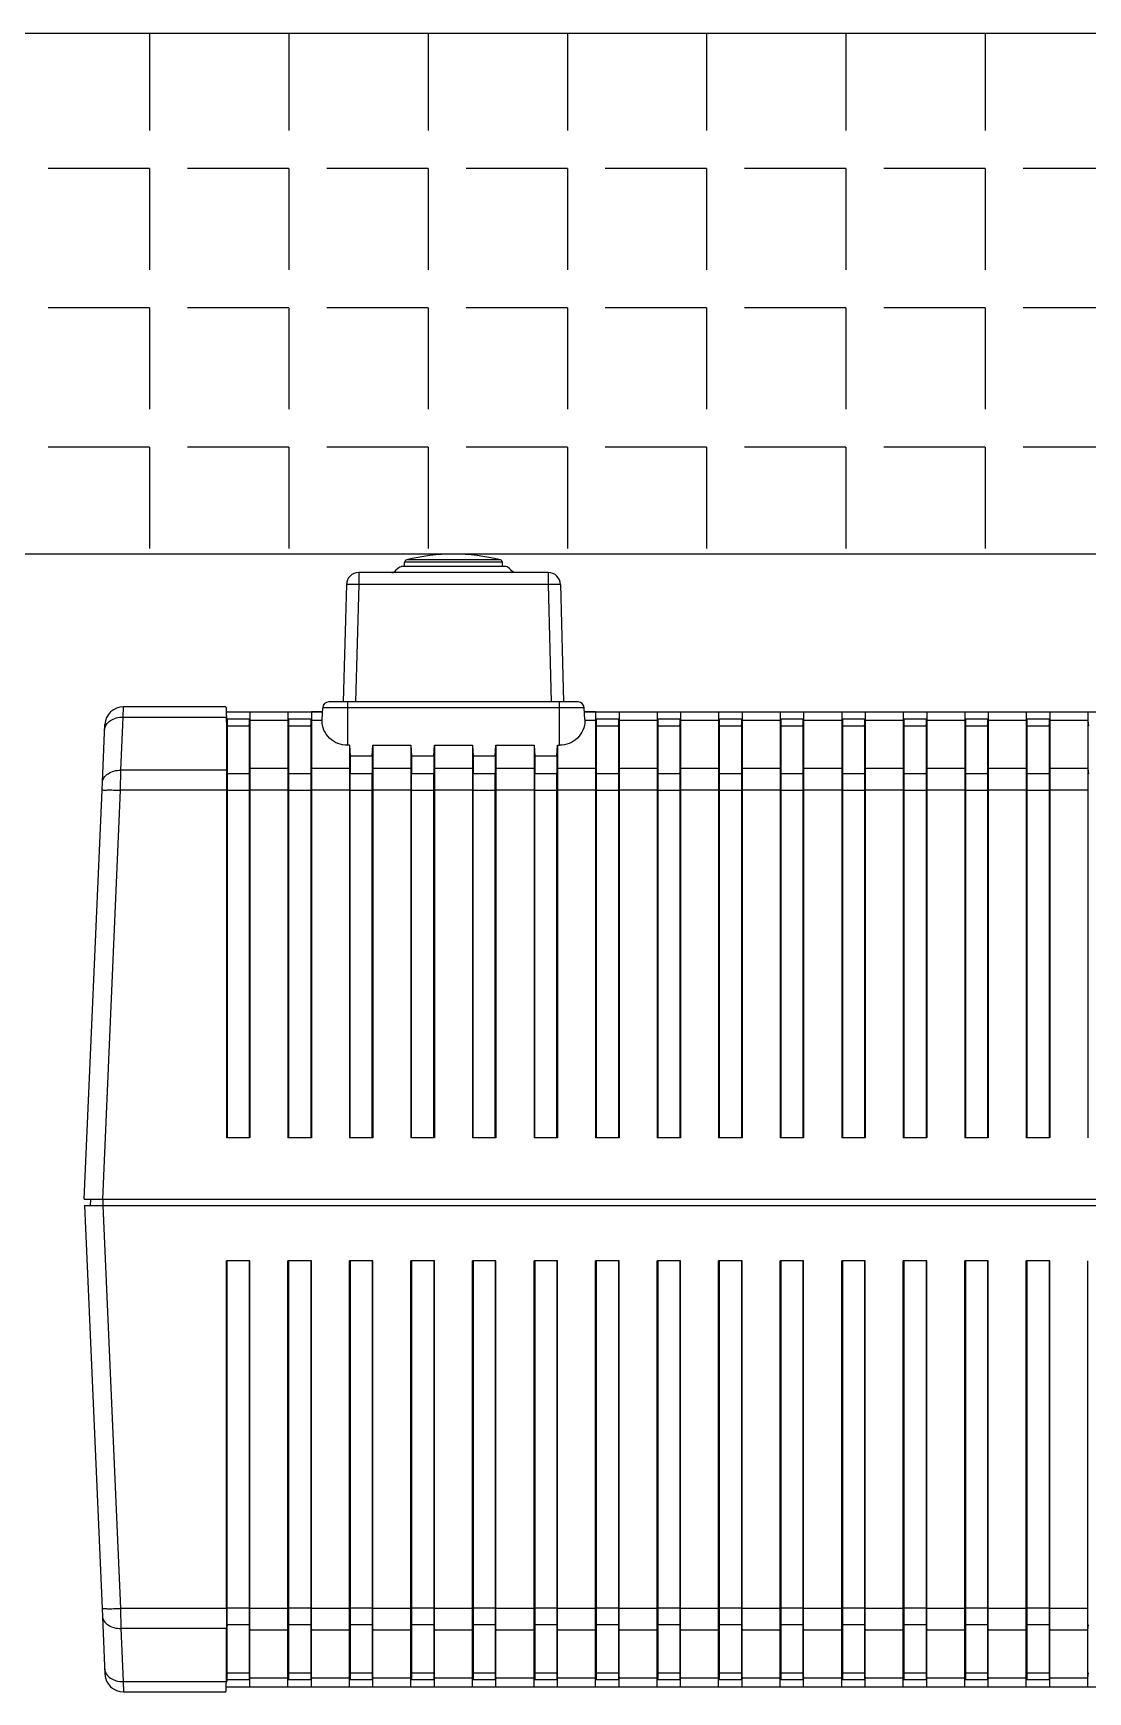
# Model space of a CAD drawing. Header units: millimetres. Extents: x 10368 to 13229, y -13270 to -11269.
# Drawn here: x 12269 to 12354.7, y -12445.2 to -12310.4 of the extents above; entities that cross this region are included whole.
import ezdxf

# ---------------------------------------------------------------- set-up
doc = ezdxf.new("R2010")
doc.units = ezdxf.units.MM

# ---------------------------------------------------------------- blocks, each defined once
blk = doc.blocks.new('u59')
h = blk.add_hatch()
h.set_pattern_fill('ANGLE', color=256, scale=1.62, style=0)
h.set_pattern_definition([(0, (-22315.466, 16734.563), (0, 11.3157), [8.2296, -3.0861]), (90, (-22315.466, 16734.563), (-11.3157, 7e-16), [8.2296, -3.0861])])
edge = h.paths.add_edge_path()
edge.add_line((632.774, 46.296), (20.436, 46.296))
edge.add_arc((38.757, 56.873), 21.154, 150, 210, ccw=False)
edge.add_arc((2.116, 78.027), 21.154, 330, 30)
edge.add_line((20.436, 88.604), (632.774, 88.604))
edge.add_arc((614.454, 78.027), 21.154, 330, 30, ccw=False)
edge.add_arc((651.094, 56.873), 21.154, 150, 210)
at = {"color": 7, "linetype": 'Continuous'}
for p, q in [((279.512, 180.604), (42.607, 180.604)), ((209.512, 180.604), (209.512, 146.004)), ((212.607, 180.604), (212.607, 146.004)), ((214.512, 180.604), (214.512, 146.004)), ((217.607, 180.604), (217.607, 146.004)), ((219.512, 180.604), (219.512, 146.004)), ((222.607, 180.604), (222.607, 146.004)), ((224.512, 180.604), (224.512, 146.004)), ((227.607, 180.604), (227.607, 146.004)), ((229.512, 180.604), (229.512, 146.004)), ((232.607, 180.604), (232.607, 146.004)), ((234.512, 180.604), (234.512, 146.004)), ((237.607, 180.604), (237.607, 146.004)), ((239.512, 180.604), (239.512, 146.004)), ((242.607, 180.604), (242.607, 146.004)), ((244.512, 180.604), (244.512, 146.004)), ((247.607, 180.604), (247.607, 146.004)), ((249.512, 180.604), (249.512, 146.004)), ((252.607, 180.604), (252.607, 146.004)), ((254.512, 180.604), (254.512, 146.004)), ((257.607, 180.604), (257.607, 146.004)), ((259.512, 180.604), (259.512, 146.004)), ((262.607, 180.604), (262.607, 146.004)), ((264.512, 180.604), (264.512, 146.004)), ((267.607, 180.604), (267.607, 146.004)), ((269.512, 180.604), (269.512, 146.004)), ((272.607, 180.604), (272.607, 146.004)), ((274.512, 180.604), (274.512, 146.004)), ((277.607, 180.604), (277.607, 146.004)), ((279.547, 181.004), (279.54, 180.93)), ((287.877, 181.004), (279.547, 181.004)), ((287.895, 180.171), (287.877, 181.004)), ((209.512, 179.883), (209.459, 179.449)), ((209.512, 179.883), (212.607, 179.883)), ((212.659, 179.449), (212.607, 179.883)), ((212.659, 146.004), (212.659, 180.004)), ((214.459, 180.004), (212.659, 180.004)), ((214.459, 179.449), (212.659, 179.449)), ((214.459, 146.004), (214.459, 180.004)), ((214.512, 179.883), (214.459, 179.449)), ((214.512, 179.883), (217.607, 179.883)), ((217.659, 179.449), (217.607, 179.883)), ((217.659, 146.004), (217.659, 180.004)), ((219.459, 180.004), (217.659, 180.004)), ((219.459, 179.449), (217.659, 179.449)), ((219.459, 146.004), (219.459, 180.004)), ((219.512, 179.883), (219.459, 179.449)), ((219.512, 179.883), (222.607, 179.883)), ((222.659, 179.449), (222.607, 179.883)), ((222.659, 146.004), (222.659, 180.004)), ((224.459, 180.004), (222.659, 180.004)), ((224.459, 179.449), (222.659, 179.449)), ((224.459, 146.004), (224.459, 180.004)), ((224.512, 179.883), (224.459, 179.449)), ((224.512, 179.883), (227.607, 179.883)), ((227.659, 179.449), (227.607, 179.883)), ((227.659, 146.004), (227.659, 180.004)), ((229.459, 180.004), (227.659, 180.004)), ((229.459, 179.449), (227.659, 179.449)), ((229.459, 146.004), (229.459, 180.004)), ((229.512, 179.883), (229.459, 179.449)), ((229.512, 179.883), (232.607, 179.883)), ((232.659, 179.449), (232.607, 179.883)), ((232.659, 146.004), (232.659, 180.004)), ((234.459, 180.004), (232.659, 180.004)), ((234.459, 179.449), (232.659, 179.449)), ((234.459, 146.004), (234.459, 180.004)), ((234.512, 179.883), (234.459, 179.449)), ((234.512, 179.883), (237.607, 179.883)), ((237.659, 179.449), (237.607, 179.883)), ((237.659, 146.004), (237.659, 180.004)), ((239.459, 180.004), (237.659, 180.004)), ((239.459, 179.449), (237.659, 179.449)), ((239.459, 146.004), (239.459, 180.004)), ((239.512, 179.883), (239.459, 179.449)), ((239.512, 179.883), (242.607, 179.883)), ((242.659, 179.449), (242.607, 179.883)), ((242.659, 146.004), (242.659, 180.004)), ((244.459, 180.004), (242.659, 180.004)), ((244.459, 179.449), (242.659, 179.449)), ((244.459, 146.004), (244.459, 180.004)), ((244.512, 179.883), (244.459, 179.449)), ((244.512, 179.883), (247.607, 179.883)), ((247.659, 179.449), (247.607, 179.883)), ((247.659, 146.004), (247.659, 180.004)), ((249.459, 180.004), (247.659, 180.004)), ((249.459, 179.449), (247.659, 179.449)), ((249.459, 146.004), (249.459, 180.004)), ((249.512, 179.883), (249.459, 179.449)), ((249.512, 179.883), (252.607, 179.883)), ((252.659, 179.449), (252.607, 179.883)), ((252.659, 146.004), (252.659, 180.004)), ((254.459, 180.004), (252.659, 180.004)), ((254.459, 179.449), (252.659, 179.449)), ((254.459, 146.004), (254.459, 180.004)), ((254.512, 179.883), (254.459, 179.449)), ((254.512, 179.883), (257.607, 179.883)), ((257.659, 179.449), (257.607, 179.883)), ((257.659, 146.004), (257.659, 180.004)), ((259.459, 180.004), (257.659, 180.004)), ((259.459, 179.449), (257.659, 179.449)), ((259.459, 146.004), (259.459, 180.004)), ((259.512, 179.883), (259.459, 179.449)), ((259.512, 179.883), (262.607, 179.883)), ((262.659, 179.449), (262.607, 179.883)), ((262.659, 146.004), (262.659, 180.004)), ((264.459, 180.004), (262.659, 180.004)), ((264.459, 179.449), (262.659, 179.449)), ((264.459, 146.004), (264.459, 180.004)), ((264.512, 179.883), (264.459, 179.449)), ((264.512, 179.883), (267.607, 179.883)), ((267.659, 179.449), (267.607, 179.883)), ((267.659, 146.004), (267.659, 180.004)), ((269.459, 180.004), (267.659, 180.004)), ((269.459, 179.449), (267.659, 179.449)), ((269.459, 146.004), (269.459, 180.004)), ((269.512, 179.883), (269.459, 179.449)), ((269.512, 179.883), (272.607, 179.883)), ((272.659, 179.449), (272.607, 179.883)), ((272.659, 146.004), (272.659, 180.004)), ((274.459, 180.004), (272.659, 180.004)), ((274.459, 179.449), (272.659, 179.449)), ((274.459, 146.004), (274.459, 180.004)), ((274.512, 179.883), (274.459, 179.449)), ((274.512, 179.883), (277.607, 179.883)), ((277.659, 179.449), (277.607, 179.883)), ((277.659, 146.004), (277.659, 180.004)), ((279.459, 180.004), (277.659, 180.004)), ((279.459, 179.449), (277.659, 179.449)), ((279.459, 180.004), (279.474, 180.175)), ((279.459, 180.004), (279.459, 146.004)), ((279.459, 179.449), (279.507, 179.839)), ((279.507, 179.839), (279.507, 175.955)), ((287.895, 180.171), (279.511, 180.171)), ((288.084, 175.857), (287.895, 180.171)), ((289.609, 174.227), (289.376, 179.57)), ((209.512, 175.998), (209.459, 175.564)), ((209.512, 175.998), (212.607, 175.998)), ((212.659, 175.564), (212.607, 175.998)), ((212.659, 175.564), (214.459, 175.564)), ((214.512, 175.998), (214.459, 175.564)), ((214.512, 175.998), (217.607, 175.998)), ((217.659, 175.564), (217.607, 175.998)), ((217.659, 175.564), (219.459, 175.564)), ((219.512, 175.998), (219.459, 175.564)), ((219.512, 175.998), (222.607, 175.998)), ((222.659, 175.564), (222.607, 175.998)), ((222.659, 175.564), (224.459, 175.564)), ((224.512, 175.998), (224.459, 175.564)), ((224.512, 175.998), (227.607, 175.998)), ((227.659, 175.564), (227.607, 175.998)), ((227.659, 175.564), (229.459, 175.564)), ((229.512, 175.998), (229.459, 175.564)), ((229.512, 175.998), (232.607, 175.998)), ((232.659, 175.564), (232.607, 175.998)), ((232.659, 175.564), (234.459, 175.564)), ((234.512, 175.998), (234.459, 175.564)), ((234.512, 175.998), (237.607, 175.998)), ((237.659, 175.564), (237.607, 175.998)), ((237.659, 175.564), (239.459, 175.564)), ((239.512, 175.998), (239.459, 175.564)), ((239.512, 175.998), (242.607, 175.998)), ((242.659, 175.564), (242.607, 175.998)), ((242.659, 175.564), (244.459, 175.564)), ((244.512, 175.998), (244.459, 175.564)), ((244.512, 175.998), (247.607, 175.998)), ((247.659, 175.564), (247.607, 175.998)), ((247.659, 175.564), (249.459, 175.564)), ((249.512, 175.998), (249.459, 175.564)), ((249.512, 175.998), (252.607, 175.998)), ((252.659, 175.564), (252.607, 175.998)), ((252.659, 175.564), (254.459, 175.564)), ((254.512, 175.998), (254.459, 175.564)), ((254.512, 175.998), (257.607, 175.998)), ((257.659, 175.564), (257.607, 175.998)), ((257.659, 175.564), (259.459, 175.564)), ((259.512, 175.998), (259.459, 175.564)), ((259.512, 175.998), (262.607, 175.998)), ((262.659, 175.564), (262.607, 175.998)), ((262.659, 175.564), (264.459, 175.564)), ((264.512, 175.998), (264.459, 175.564)), ((264.512, 175.998), (267.607, 175.998)), ((267.659, 175.564), (267.607, 175.998)), ((267.659, 175.564), (269.459, 175.564)), ((269.512, 175.998), (269.459, 175.564)), ((269.512, 175.998), (272.607, 175.998)), ((272.659, 175.564), (272.607, 175.998)), ((272.659, 175.564), (274.459, 175.564)), ((274.512, 175.998), (274.459, 175.564)), ((274.512, 175.998), (277.607, 175.998)), ((277.659, 175.564), (277.607, 175.998)), ((277.659, 175.564), (279.459, 175.564)), ((279.459, 175.564), (279.507, 175.955)), ((279.507, 175.856), (288.084, 175.857)), ((288.11, 174.227), (288.084, 175.857)), ((209.512, 174.233), (212.607, 174.233)), ((212.659, 174.207), (212.607, 174.233)), ((212.659, 174.207), (214.459, 174.207)), ((214.512, 174.233), (214.459, 174.207)), ((214.512, 174.233), (217.607, 174.233)), ((217.659, 174.207), (217.607, 174.233)), ((217.659, 174.207), (219.459, 174.207)), ((219.512, 174.233), (219.459, 174.207)), ((219.512, 174.233), (222.607, 174.233)), ((222.659, 174.207), (222.607, 174.233)), ((222.659, 174.207), (224.459, 174.207)), ((224.512, 174.233), (224.459, 174.207)), ((224.512, 174.233), (227.607, 174.233)), ((227.659, 174.207), (227.607, 174.233)), ((227.659, 174.207), (229.459, 174.207)), ((229.512, 174.233), (229.459, 174.207)), ((229.512, 174.233), (232.607, 174.233)), ((232.659, 174.207), (232.607, 174.233)), ((232.659, 174.207), (234.459, 174.207)), ((234.512, 174.233), (234.459, 174.207)), ((234.512, 174.233), (237.607, 174.233)), ((237.659, 174.207), (237.607, 174.233)), ((237.659, 174.207), (239.459, 174.207)), ((239.512, 174.233), (239.459, 174.207)), ((239.512, 174.233), (242.607, 174.233)), ((242.659, 174.207), (242.607, 174.233)), ((242.659, 174.207), (244.459, 174.207)), ((244.512, 174.233), (244.459, 174.207)), ((244.512, 174.233), (247.607, 174.233)), ((247.659, 174.207), (247.607, 174.233)), ((247.659, 174.207), (249.459, 174.207)), ((249.512, 174.233), (249.459, 174.207)), ((249.512, 174.233), (252.607, 174.233)), ((252.659, 174.207), (252.607, 174.233)), ((252.659, 174.207), (254.459, 174.207)), ((254.512, 174.233), (254.459, 174.207)), ((254.512, 174.233), (257.607, 174.233)), ((257.659, 174.207), (257.607, 174.233)), ((257.659, 174.207), (259.459, 174.207)), ((259.512, 174.233), (259.459, 174.207)), ((259.512, 174.233), (262.607, 174.233)), ((262.659, 174.207), (262.607, 174.233)), ((262.659, 174.207), (264.459, 174.207)), ((264.512, 174.233), (264.459, 174.207)), ((264.512, 174.233), (267.607, 174.233)), ((267.659, 174.207), (267.607, 174.233)), ((267.659, 174.207), (269.459, 174.207)), ((269.512, 174.233), (269.459, 174.207)), ((269.512, 174.233), (272.607, 174.233)), ((272.659, 174.207), (272.607, 174.233)), ((272.659, 174.207), (274.459, 174.207)), ((274.512, 174.233), (274.459, 174.207)), ((274.512, 174.233), (277.607, 174.233)), ((277.659, 174.207), (277.607, 174.233)), ((277.659, 174.207), (279.459, 174.207)), ((279.459, 174.207), (279.512, 174.233)), ((279.512, 174.227), (279.512, 146.004)), ((279.512, 174.227), (288.11, 174.227)), ((289.539, 141.504), (288.11, 174.227)), ((291.038, 141.504), (289.609, 174.227)), ((212.607, 146.004), (214.512, 146.004)), ((217.607, 146.004), (219.512, 146.004)), ((222.607, 146.004), (224.512, 146.004)), ((227.607, 146.004), (229.512, 146.004)), ((232.607, 146.004), (234.512, 146.004)), ((237.607, 146.004), (239.512, 146.004)), ((242.607, 146.004), (244.512, 146.004)), ((247.607, 146.004), (249.512, 146.004)), ((252.607, 146.004), (254.512, 146.004)), ((257.607, 146.004), (259.512, 146.004)), ((262.607, 146.004), (264.512, 146.004)), ((267.607, 146.004), (269.512, 146.004)), ((272.607, 146.004), (274.512, 146.004)), ((277.607, 146.004), (279.512, 146.004)), ((291.038, 141.504), (31.081, 141.504)), ((289.561, 141.004), (289.561, 141.504)), ((290.559, 141.004), (290.586, 141.504)), ((291.059, 141.004), (31.059, 141.004)), ((289.561, 141.004), (288.11, 107.782)), ((291.059, 141.004), (289.609, 107.782)), ((209.512, 101.404), (209.512, 136.004)), ((212.607, 101.404), (212.607, 136.004)), ((212.607, 136.004), (214.512, 136.004)), ((212.659, 102.004), (212.659, 136.004)), ((214.459, 102.004), (214.459, 136.004)), ((214.512, 101.404), (214.512, 136.004)), ((217.607, 101.404), (217.607, 136.004)), ((217.607, 136.004), (219.512, 136.004)), ((217.659, 102.004), (217.659, 136.004)), ((219.459, 102.004), (219.459, 136.004)), ((219.512, 101.404), (219.512, 136.004)), ((222.607, 101.404), (222.607, 136.004)), ((222.607, 136.004), (224.512, 136.004)), ((222.659, 102.004), (222.659, 136.004)), ((224.459, 102.004), (224.459, 136.004)), ((224.512, 101.404), (224.512, 136.004)), ((227.607, 101.404), (227.607, 136.004)), ((227.607, 136.004), (229.512, 136.004)), ((227.659, 102.004), (227.659, 136.004)), ((229.459, 102.004), (229.459, 136.004)), ((229.512, 101.404), (229.512, 136.004)), ((232.607, 101.404), (232.607, 136.004)), ((232.607, 136.004), (234.512, 136.004)), ((232.659, 102.004), (232.659, 136.004)), ((234.459, 102.004), (234.459, 136.004)), ((234.512, 101.404), (234.512, 136.004)), ((237.607, 101.404), (237.607, 136.004)), ((237.607, 136.004), (239.512, 136.004)), ((237.659, 102.004), (237.659, 136.004)), ((239.459, 102.004), (239.459, 136.004)), ((239.512, 101.404), (239.512, 136.004)), ((242.607, 101.404), (242.607, 136.004)), ((242.607, 136.004), (244.512, 136.004)), ((242.659, 102.004), (242.659, 136.004)), ((244.459, 102.004), (244.459, 136.004)), ((244.512, 101.404), (244.512, 136.004)), ((247.607, 101.404), (247.607, 136.004)), ((247.607, 136.004), (249.512, 136.004)), ((247.659, 102.004), (247.659, 136.004)), ((249.459, 102.004), (249.459, 136.004)), ((249.512, 101.404), (249.512, 136.004)), ((252.607, 106.011), (252.607, 136.004)), ((252.607, 136.004), (254.512, 136.004)), ((252.659, 136.004), (252.659, 106.444)), ((254.459, 136.004), (254.459, 106.444)), ((254.512, 106.011), (254.512, 136.004)), ((257.607, 106.011), (257.607, 136.004)), ((257.607, 136.004), (259.512, 136.004)), ((257.659, 136.004), (257.659, 106.444)), ((259.459, 136.004), (259.459, 106.444)), ((259.512, 106.011), (259.512, 136.004)), ((262.607, 106.011), (262.607, 136.004)), ((262.607, 136.004), (264.512, 136.004)), ((262.659, 136.004), (262.659, 106.444)), ((264.459, 136.004), (264.459, 106.444)), ((264.512, 106.011), (264.512, 136.004)), ((267.607, 106.011), (267.607, 136.004)), ((267.607, 136.004), (269.512, 136.004)), ((267.659, 136.004), (267.659, 106.444)), ((269.459, 136.004), (269.459, 106.444)), ((269.512, 106.011), (269.512, 136.004)), ((272.607, 101.404), (272.607, 136.004)), ((272.607, 136.004), (274.512, 136.004)), ((272.659, 102.004), (272.659, 136.004)), ((274.459, 102.004), (274.459, 136.004)), ((274.512, 101.404), (274.512, 136.004)), ((277.607, 101.404), (277.607, 136.004)), ((277.607, 136.004), (279.512, 136.004)), ((277.659, 102.004), (277.659, 136.004)), ((279.459, 102.004), (279.459, 136.004)), ((279.512, 107.782), (279.512, 136.004)), ((209.512, 107.776), (212.607, 107.776)), ((212.659, 107.802), (212.607, 107.776)), ((212.659, 107.802), (214.459, 107.802)), ((214.512, 107.776), (214.459, 107.802)), ((214.512, 107.776), (217.607, 107.776)), ((217.659, 107.802), (217.607, 107.776)), ((217.659, 107.802), (219.459, 107.802)), ((219.512, 107.776), (219.459, 107.802)), ((219.512, 107.776), (222.607, 107.776)), ((222.659, 107.802), (222.607, 107.776)), ((222.659, 107.802), (224.459, 107.802)), ((224.512, 107.776), (224.459, 107.802)), ((224.512, 107.776), (227.607, 107.776)), ((227.659, 107.802), (227.607, 107.776)), ((227.659, 107.802), (229.459, 107.802)), ((229.512, 107.776), (229.459, 107.802)), ((229.512, 107.776), (232.607, 107.776)), ((232.659, 107.802), (232.607, 107.776)), ((232.659, 107.802), (234.459, 107.802)), ((234.512, 107.776), (234.459, 107.802)), ((234.512, 107.776), (237.607, 107.776)), ((237.659, 107.802), (237.607, 107.776)), ((237.659, 107.802), (239.459, 107.802)), ((239.512, 107.776), (239.459, 107.802)), ((239.512, 107.776), (242.607, 107.776)), ((242.659, 107.802), (242.607, 107.776)), ((242.659, 107.802), (244.459, 107.802)), ((244.512, 107.776), (244.459, 107.802)), ((244.512, 107.776), (247.607, 107.776)), ((247.659, 107.802), (247.607, 107.776)), ((247.659, 107.802), (249.459, 107.802)), ((249.512, 107.776), (249.459, 107.802)), ((249.512, 107.776), (252.607, 107.776)), ((252.659, 107.802), (252.607, 107.776)), ((252.659, 107.802), (254.459, 107.802)), ((254.512, 107.776), (254.459, 107.802)), ((254.512, 107.776), (257.607, 107.776)), ((257.659, 107.802), (257.607, 107.776)), ((257.659, 107.802), (259.459, 107.802)), ((259.512, 107.776), (259.459, 107.802)), ((259.512, 107.776), (262.607, 107.776)), ((262.659, 107.802), (262.607, 107.776)), ((262.659, 107.802), (264.459, 107.802)), ((264.512, 107.776), (264.459, 107.802)), ((264.512, 107.776), (267.607, 107.776)), ((267.659, 107.802), (267.607, 107.776)), ((267.659, 107.802), (269.459, 107.802)), ((269.512, 107.776), (269.459, 107.802)), ((269.512, 107.776), (272.607, 107.776)), ((272.659, 107.802), (272.607, 107.776)), ((272.659, 107.802), (274.459, 107.802)), ((274.512, 107.776), (274.459, 107.802)), ((274.512, 107.776), (277.607, 107.776)), ((277.659, 107.802), (277.607, 107.776)), ((277.659, 107.802), (279.459, 107.802)), ((279.459, 107.802), (279.512, 107.776)), ((279.512, 107.782), (288.11, 107.782)), ((288.11, 107.782), (288.084, 106.151)), ((289.609, 107.782), (289.376, 102.439)), ((209.512, 106.011), (209.459, 106.444)), ((212.659, 106.444), (212.607, 106.011)), ((212.659, 106.444), (214.459, 106.444)), ((214.512, 106.011), (214.459, 106.444)), ((217.659, 106.444), (217.607, 106.011)), ((217.659, 106.444), (219.459, 106.444)), ((219.512, 106.011), (219.459, 106.444)), ((222.659, 106.444), (222.607, 106.011)), ((222.659, 106.444), (224.459, 106.444)), ((224.512, 106.011), (224.459, 106.444)), ((227.659, 106.444), (227.607, 106.011)), ((227.659, 106.444), (229.459, 106.444)), ((229.512, 106.011), (229.459, 106.444)), ((232.659, 106.444), (232.607, 106.011)), ((232.659, 106.444), (234.459, 106.444)), ((234.512, 106.011), (234.459, 106.444)), ((237.659, 106.444), (237.607, 106.011)), ((237.659, 106.444), (239.459, 106.444)), ((239.512, 106.011), (239.459, 106.444)), ((242.659, 106.444), (242.607, 106.011)), ((242.659, 106.444), (244.459, 106.444)), ((244.512, 106.011), (244.459, 106.444)), ((247.659, 106.444), (247.607, 106.011)), ((247.659, 106.444), (249.459, 106.444)), ((249.512, 106.011), (249.459, 106.444)), ((252.659, 106.444), (252.607, 106.011)), ((252.659, 105.004), (252.659, 106.444)), ((252.659, 106.444), (254.459, 106.444)), ((254.459, 105.004), (254.459, 106.444)), ((254.512, 106.011), (254.459, 106.444)), ((257.659, 106.444), (257.607, 106.011)), ((257.659, 105.004), (257.659, 106.444)), ((257.659, 106.444), (259.459, 106.444)), ((259.459, 105.004), (259.459, 106.444)), ((259.512, 106.011), (259.459, 106.444)), ((262.659, 106.444), (262.607, 106.011)), ((262.659, 105.004), (262.659, 106.444)), ((262.659, 106.444), (264.459, 106.444)), ((264.459, 105.004), (264.459, 106.444)), ((264.512, 106.011), (264.459, 106.444)), ((267.659, 106.444), (267.607, 106.011)), ((267.659, 105.004), (267.659, 106.444)), ((267.659, 106.444), (269.459, 106.444)), ((269.459, 105.004), (269.459, 106.444)), ((269.512, 106.011), (269.459, 106.444)), ((272.659, 106.444), (272.607, 106.011)), ((272.659, 106.444), (274.459, 106.444)), ((274.512, 106.011), (274.459, 106.444)), ((277.659, 106.444), (277.607, 106.011)), ((277.659, 106.444), (279.459, 106.444)), ((279.459, 106.444), (279.507, 106.054)), ((209.512, 106.011), (212.607, 106.011)), ((214.512, 106.011), (217.607, 106.011)), ((219.512, 106.011), (222.607, 106.011)), ((224.512, 106.011), (227.607, 106.011)), ((229.512, 106.011), (232.607, 106.011)), ((234.512, 106.011), (237.607, 106.011)), ((239.512, 106.011), (242.607, 106.011)), ((244.512, 106.011), (247.607, 106.011)), ((249.512, 106.011), (252.607, 106.011)), ((252.607, 104.129), (252.607, 106.011)), ((254.512, 104.129), (254.512, 106.011)), ((254.512, 106.011), (257.607, 106.011)), ((257.607, 104.129), (257.607, 106.011)), ((259.512, 104.129), (259.512, 106.011)), ((259.512, 106.011), (262.607, 106.011)), ((262.607, 104.129), (262.607, 106.011)), ((264.512, 104.129), (264.512, 106.011)), ((264.512, 106.011), (267.607, 106.011)), ((267.607, 104.129), (267.607, 106.011)), ((269.512, 104.129), (269.512, 106.011)), ((269.512, 106.011), (272.607, 106.011)), ((274.512, 106.011), (277.607, 106.011)), ((279.507, 106.153), (288.084, 106.151)), ((279.507, 102.17), (279.507, 106.054)), ((288.084, 106.151), (287.895, 101.837)), ((252.459, 100.604), (252.459, 104.129)), ((252.607, 104.129), (252.459, 104.129)), ((252.659, 105.004), (252.607, 104.129)), ((252.659, 105.004), (254.459, 105.004)), ((254.512, 104.129), (254.459, 105.004)), ((257.607, 104.129), (254.512, 104.129)), ((257.659, 105.004), (257.607, 104.129)), ((257.659, 105.004), (259.459, 105.004)), ((259.512, 104.129), (259.459, 105.004)), ((262.607, 104.129), (259.512, 104.129)), ((262.659, 105.004), (262.607, 104.129)), ((262.659, 105.004), (264.459, 105.004)), ((264.512, 104.129), (264.459, 105.004)), ((267.607, 104.129), (264.512, 104.129)), ((267.659, 105.004), (267.607, 104.129)), ((267.659, 105.004), (269.459, 105.004)), ((269.512, 104.129), (269.459, 105.004)), ((269.512, 104.129), (269.659, 104.129)), ((269.659, 100.604), (269.659, 104.129)), ((209.512, 102.126), (209.459, 102.56)), ((212.659, 102.56), (212.607, 102.126)), ((214.459, 102.56), (212.659, 102.56)), ((214.512, 102.126), (214.459, 102.56)), ((217.659, 102.56), (217.607, 102.126)), ((219.459, 102.56), (217.659, 102.56)), ((219.512, 102.126), (219.459, 102.56)), ((222.659, 102.56), (222.607, 102.126)), ((224.459, 102.56), (222.659, 102.56)), ((224.512, 102.126), (224.459, 102.56)), ((227.659, 102.56), (227.607, 102.126)), ((229.459, 102.56), (227.659, 102.56)), ((229.512, 102.126), (229.459, 102.56)), ((232.659, 102.56), (232.607, 102.126)), ((234.459, 102.56), (232.659, 102.56)), ((234.512, 102.126), (234.459, 102.56)), ((237.659, 102.56), (237.607, 102.126)), ((239.459, 102.56), (237.659, 102.56)), ((239.512, 102.126), (239.459, 102.56)), ((242.659, 102.56), (242.607, 102.126)), ((244.459, 102.56), (242.659, 102.56)), ((244.512, 102.126), (244.459, 102.56)), ((247.659, 102.56), (247.607, 102.126)), ((249.459, 102.56), (247.659, 102.56)), ((249.512, 102.126), (249.459, 102.56)), ((272.659, 102.56), (272.607, 102.126)), ((274.459, 102.56), (272.659, 102.56)), ((274.512, 102.126), (274.459, 102.56)), ((277.659, 102.56), (277.607, 102.126)), ((279.459, 102.56), (277.659, 102.56)), ((279.459, 102.56), (279.507, 102.17)), ((250.418, 101.404), (71.701, 101.404)), ((209.512, 102.126), (212.607, 102.126)), ((212.659, 102.004), (214.459, 102.004)), ((214.512, 102.126), (217.607, 102.126)), ((217.659, 102.004), (219.459, 102.004)), ((219.512, 102.126), (222.607, 102.126)), ((222.659, 102.004), (224.459, 102.004)), ((224.512, 102.126), (227.607, 102.126)), ((227.659, 102.004), (229.459, 102.004)), ((229.512, 102.126), (232.607, 102.126)), ((232.659, 102.004), (234.459, 102.004)), ((234.512, 102.126), (237.607, 102.126)), ((237.659, 102.004), (239.459, 102.004)), ((239.512, 102.126), (242.607, 102.126)), ((242.659, 102.004), (244.459, 102.004)), ((244.512, 102.126), (247.607, 102.126)), ((247.659, 102.004), (249.459, 102.004)), ((249.512, 102.126), (250.382, 102.126)), ((249.512, 101.404), (250.418, 101.404)), ((250.384, 102.042), (250.435, 101.078)), ((250.435, 101.078), (271.684, 101.078)), ((271.735, 102.042), (271.684, 101.078)), ((271.701, 101.404), (272.607, 101.404)), ((279.512, 101.404), (271.701, 101.404)), ((271.737, 102.126), (272.607, 102.126)), ((272.659, 102.004), (274.459, 102.004)), ((274.512, 102.126), (277.607, 102.126)), ((277.659, 102.004), (279.459, 102.004)), ((279.459, 102.004), (279.474, 101.834)), ((287.895, 101.837), (279.511, 101.837)), ((279.547, 101.004), (279.54, 101.079)), ((287.895, 101.837), (287.877, 101.004)), ((250.934, 100.604), (271.185, 100.604)), ((252.359, 91.078), (252.11, 100.604)), ((253.359, 91.078), (253.109, 100.604)), ((268.76, 91.078), (269.01, 100.604)), ((269.76, 91.078), (270.009, 100.604)), ((279.547, 101.004), (287.877, 101.004)), ((253.359, 90.104), (253.359, 91.078)), ((253.359, 91.078), (268.76, 91.078)), ((268.76, 90.104), (268.76, 91.078)), ((253.359, 90.104), (268.76, 90.104)), ((256.809, 89.604), (265.309, 89.604)), ((257.082, 89.605), (257.088, 89.258)), ((257.088, 89.258), (265.031, 89.258)), ((257.24, 89.067), (264.879, 89.067)), ((265.037, 89.605), (265.031, 89.258))]:
    blk.add_line(p, q, dxfattribs=at)
at = {"color": 7}
for p, q in [((20.436, 88.604), (632.774, 88.604)), ((632.774, 46.296), (20.436, 46.296))]:
    blk.add_line(p, q, dxfattribs=at)
at = {"color": 7, "linetype": 'Continuous'}
for centre, radius, start, end in [((287.877, 179.504), 1.5, 2.5, 90), ((293.61, 179.838), 14.103, 178.64544, 179.99544), ((293.409, 175.955), 13.903, 180.00012, 180.40512), ((42.889, 174.343), 236.623, 359.97187, 0.36631), ((42.889, 107.665), 236.623, 359.63369, 0.02813), ((293.409, 106.054), 13.903, 179.59488, 179.99988), ((287.877, 102.504), 1.5, 270, 357.5), ((250.934, 101.104), 0.5, 183, 270), ((271.185, 101.104), 0.5, 270, 357), ((293.61, 102.171), 14.103, 180.00456, 181.35456), ((253.359, 91.104), 1, 181.5, 270), ((268.76, 91.104), 1, 270, 358.5), ((257.288, 89.261), 0.2, 181, 256.18294), ((261.059, 104.596), 15.991, 256.18294, 283.81706), ((264.831, 89.261), 0.2, 283.81706, 359)]:
    blk.add_arc(centre, radius, start, end, dxfattribs=at)
at = {"color": 7, "linetype": 'Continuous', "extrusion": (0, 0, -1)}
for centre, start_param, end_param in [((252.459, 102.138), -0.0058621, 1.5707963), ((269.659, 102.138), 1.5707963, 3.1474548)]:
    blk.add_ellipse(centre, major_axis=(-2.078, 0), ratio=0.9584988, start_param=start_param, end_param=end_param, dxfattribs=at)
at = {"color": 7, "linetype": 'Continuous'}
for points, start_tangent, end_tangent in [([(279.53, 180.763), (279.52, 180.508), (279.511, 180.171)], (-0.0471397, -0.9988883), (-0.023509, -0.9997236)), ([(279.54, 180.93), (279.53, 180.763)], (-0.0871557, -0.9961947), (-0.0471397, -0.9988883)), ([(289.394, 179.153), (289.267, 179.555), (288.939, 179.888), (288.458, 180.104), (287.895, 180.171)], (-0.0436194, 0.9990482), (-0.9997821, -0.0208737)), ([(289.582, 174.838), (289.455, 175.24), (289.127, 175.573), (288.647, 175.789), (288.084, 175.856)], (-0.0436194, 0.9990482), (-0.9997821, -0.0208737)), ([(289.609, 174.227), (289.494, 174.247), (289.169, 174.254), (288.683, 174.247), (288.11, 174.227)], (-0.0436194, 0.9990482), (-0.9990518, -0.0435366)), ([(289.609, 107.782), (289.494, 107.762), (289.169, 107.755), (288.683, 107.762), (288.11, 107.782)], (-0.0436194, -0.9990482), (-0.9990518, 0.0435366)), ([(289.582, 107.171), (289.455, 106.769), (289.127, 106.436), (288.647, 106.22), (288.084, 106.153)], (-0.0436194, -0.9990482), (-0.9997821, 0.0208737)), ([(289.394, 102.855), (289.267, 102.454), (288.939, 102.121), (288.458, 101.905), (287.895, 101.837)], (-0.0436194, -0.9990482), (-0.9997821, 0.0208737)), ([(250.384, 102.042), (250.383, 102.069), (250.382, 102.098), (250.382, 102.126)], (-0.052336, 0.9986295), (-0.0061159, 0.9999813)), ([(271.737, 102.126), (271.737, 102.098), (271.736, 102.069), (271.735, 102.042)], (-0.0061159, -0.9999813), (-0.052336, -0.9986295)), ([(279.53, 101.245), (279.52, 101.501), (279.511, 101.837)], (-0.0471397, 0.9988883), (-0.023509, 0.9997236)), ([(279.54, 101.079), (279.53, 101.245)], (-0.0871557, 0.9961947), (-0.0471397, 0.9988883)), ([(252.359, 91.078), (252.384, 91.073), (252.458, 91.069), (252.577, 91.068), (252.736, 91.068), (252.925, 91.069), (253.136, 91.073), (253.359, 91.078)], (0.0261769, -0.9996573), (0.9996578, 0.026159)), ([(268.76, 91.078), (268.983, 91.073), (269.194, 91.069), (269.383, 91.068), (269.542, 91.068), (269.661, 91.069), (269.735, 91.073), (269.76, 91.078)], (0.9996578, -0.026159), (0.0261769, 0.9996573)), ([(256.059, 90.104), (256.809, 89.604)], (1, 0), (1, 0)), ([(266.059, 90.104), (265.309, 89.604)], (-1, 0), (-1, 0))]:
    blk.add_spline(points, degree=3, dxfattribs=dict(at, start_tangent=start_tangent, end_tangent=end_tangent))

msp = doc.modelspace()

# ---------------------------------------------------------------- block references
at = {"rotation": 180}
msp.add_blockref('u59', (12564.2, -12264.16), dxfattribs=at)

doc.saveas('drawing.dxf')
